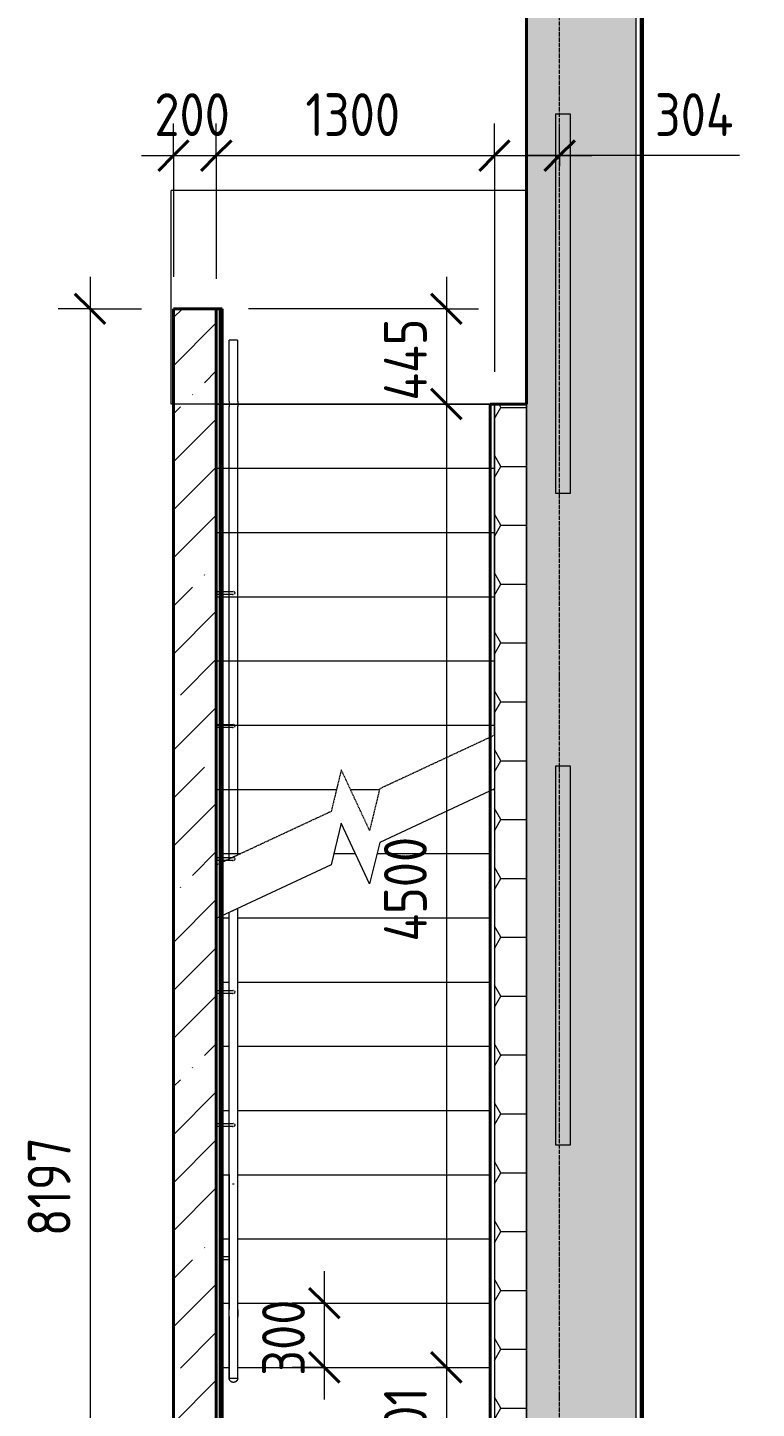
# Model space of a CAD drawing. Header units: millimetres. Extents: x -11886 to 147109, y 276 to 46084.
# Drawn here: x 16124 to 19529, y 24058 to 30509 of the extents above; entities that cross this region are included whole.
import ezdxf

# ---------------------------------------------------------------- set-up
doc = ezdxf.new("R2010")
doc.units = ezdxf.units.MM
doc.linetypes.add('ADSK_Линия сетки', pattern=[25, 20, -2.5, 0, -2.5])
doc.linetypes.add('ADSK_Сверху', pattern=[4.5, 3, -1.5])
for name, color, linetype, lineweight in [('Витраж', 7, 'Continuous', 18), ('Лестницы', 7, 'Continuous', 18), ('Ограждение', 7, 'Continuous', 18), ('Оси', 7, 'Continuous', 9), ('Перекрытие', 7, 'Continuous', 18), ('Размеры', 7, 'Continuous', 9), ('Размеры-100', 7, 'Continuous', 9), ('Стены внутренние', 7, 'Continuous', 18), ('Стены наружные', 7, 'Continuous', 18), ('Стены штриховка', 7, 'Continuous', 18)]:
    doc.layers.add(name, color=color, linetype=linetype, lineweight=lineweight)
doc.styles.add('GOST Common_2', font='GOST_Common.ttf', dxfattribs={"width": 0.9, "height": 200})
doc.dimstyles.new('ADSK_Основной_2_мм_Округление_до_1_мм', dxfattribs={"dimscale": 304.8, "dimtxt": 201.142999, "dimasz": 0.463911, "dimexe": 0.492126, "dimexo": 0.492126, "dimgap": 0.098425, "dimtad": 1, "dimdec": 0, "dimdsep": 46, "dimtxsty": 'GOST Common_2', "dimblk1": 'OBLIQUE', "dimblk2": 'OBLIQUE', "dimsah": 1, "dimcen": 0.09, "dimdle": 0.492126, "dimazin": 2, "dimtfac": 1, "dimtdec": 4, "dimtix": 1, "dimtmove": 0, "dimatfit": 3, "dimfxl": 1, "dimtvp": 1, "dimtolj": 1, "dimtzin": 0, "dimlwd": 20, "dimlwe": 20, "dimarcsym": 2})
doc.dimstyles.new('ADSK_Основной_2_мм_Округление_до_1_мм_1', dxfattribs={"dimscale": 304.8, "dimtxt": 201.142999, "dimasz": 0.463911, "dimexe": 0.492126, "dimexo": 0.492126, "dimgap": 0.098425, "dimtad": 1, "dimdec": 0, "dimdsep": 46, "dimtxsty": 'GOST Common_2', "dimblk1": 'OBLIQUE', "dimblk2": 'OBLIQUE', "dimsah": 1, "dimcen": 0.09, "dimdle": 0.492126, "dimazin": 2, "dimtfac": 1, "dimtdec": 4, "dimtix": 1, "dimtmove": 1, "dimatfit": 3, "dimfxl": 1, "dimtvp": 1, "dimtolj": 1, "dimtzin": 0, "dimlwd": 20, "dimlwe": 20, "dimarcsym": 2})

# ---------------------------------------------------------------- blocks, each defined once
blk = doc.blocks.new('ADSK_Ограждение_Опоры_Г_образная - D15 высота60 консоль80-V1-00 План подвала кладочный')
at = {"layer": 'Ограждение', "color": 253, "linetype": 'ADSK_Сверху', "true_color": 0xaaaaaa}
for p, q in [((-7.5, 15), (-7.5, 80)), ((0, 80), (-7.5, 80)), ((7.5, 80), (0, 80)), ((7.5, 80), (7.5, 15))]:
    blk.add_line(p, q, dxfattribs=at)
at = {"layer": 'Ограждение', "color": 253, "linetype": 'ADSK_Сверху', "true_color": 0xaaaaaa, "flags": 128}
for points in [[(-7.5, 0), (-7.5, 0), (-7.5, 0), (-7.5, 0.1), (-7.5, 0.2), (-7.5, 0.3), (-7.5, 0.4), (-7.5, 0.6), (-7.5, 0.8), (-7.5, 1), (-7.5, 1.2), (-7.5, 1.4), (-7.5, 1.7), (-7.5, 2), (-7.5, 2.3), (-7.5, 2.6), (-7.5, 3), (-7.5, 3.3), (-7.5, 3.7), (-7.5, 4.1), (-7.5, 4.5), (-7.5, 5), (-7.5, 5.4), (-7.5, 5.9), (-7.5, 6.4), (-7.5, 6.9), (-7.5, 7.4), (-7.5, 7.9), (-7.5, 8.5), (-7.5, 9), (-7.5, 9.6), (-7.5, 10.1), (-7.5, 10.7), (-7.5, 11.3), (-7.5, 11.9), (-7.5, 12.5), (-7.5, 13), (-7.5, 13.6), (-7.5, 14.2), (-7.5, 14.8), (-7.5, 15)], [(7.5, 15), (7.5, 14.4), (7.5, 13.8), (7.5, 13.2), (7.5, 12.6), (7.5, 12), (7.5, 11.4), (7.5, 10.9), (7.5, 10.3), (7.5, 9.7), (7.5, 9.2), (7.5, 8.6), (7.5, 8.1), (7.5, 7.5), (7.5, 7), (7.5, 6.5), (7.5, 6), (7.5, 5.6), (7.5, 5.1), (7.5, 4.7), (7.5, 4.2), (7.5, 3.8), (7.5, 3.4), (7.5, 3.1), (7.5, 2.7), (7.5, 2.4), (7.5, 2.1), (7.5, 1.8), (7.5, 1.5), (7.5, 1.2), (7.5, 1), (7.5, 0.8), (7.5, 0.6), (7.5, 0.5), (7.5, 0.3), (7.5, 0.2), (7.5, 0.1), (7.5, 0.1), (7.5, 0), (7.5, 0)]]:
    blk.add_lwpolyline(points, dxfattribs=at)
at = {"layer": 'Ограждение', "color": 253, "linetype": 'ADSK_Сверху', "true_color": 0xaaaaaa}
for start, end in [(150, 180), (360, 15), (225, 270), (270, 315)]:
    blk.add_arc((0, 0), 7.5, start, end, dxfattribs=at)
blk = doc.blocks.new('ADSK_Ограждение_Опоры_Г_образная - D15 высота60 консоль80-139754-00 План подвала кладочный')
at = {"layer": 'Ограждение', "color": 253, "linetype": 'ADSK_Сверху', "true_color": 0xaaaaaa, "flags": 128}
for points in [[(-7.5, 0), (-7.5, 0.1), (-7.5, 0.2), (-7.5, 0.3), (-7.5, 0.4), (-7.5, 0.6), (-7.5, 0.8), (-7.5, 1), (-7.5, 1.2), (-7.5, 1.4), (-7.5, 1.7), (-7.5, 2), (-7.5, 2.3), (-7.5, 2.6), (-7.5, 3), (-7.5, 3.3), (-7.5, 3.7), (-7.5, 4.1), (-7.5, 4.5), (-7.5, 5), (-7.5, 5.4), (-7.5, 5.9), (-7.5, 6.4), (-7.5, 6.9), (-7.5, 7.4), (-7.5, 7.9), (-7.5, 8.5), (-7.5, 9), (-7.5, 9.6), (-7.5, 10.1), (-7.5, 10.7), (-7.5, 11.3), (-7.5, 11.9), (-7.5, 12.5), (-7.5, 13), (-7.5, 13.6)], [(7.5, 13.2), (7.5, 12.6), (7.5, 12), (7.5, 11.4), (7.5, 10.9), (7.5, 10.3), (7.5, 9.7), (7.5, 9.2), (7.5, 8.6)], [(7.5, 5.6), (7.5, 5.1), (7.5, 4.7), (7.5, 4.2), (7.5, 3.8), (7.5, 3.4), (7.5, 3.1), (7.5, 2.7), (7.5, 2.4), (7.5, 2.1), (7.5, 1.8), (7.5, 1.5), (7.5, 1.2), (7.5, 1), (7.5, 0.8), (7.5, 0.6), (7.5, 0.5), (7.5, 0.3), (7.5, 0.2), (7.5, 0.1), (7.5, 0.1)]]:
    blk.add_lwpolyline(points, dxfattribs=at)
at = {"layer": 'Ограждение', "color": 253, "linetype": 'ADSK_Сверху', "true_color": 0xaaaaaa}
for start, end in [(150, 180), (360, 15), (225, 270), (270, 315)]:
    blk.add_arc((0, 0), 7.5, start, end, dxfattribs=at)
blk = doc.blocks.new('Прямоугольный импост - 70х20_60мм-1239061-00 План подвала кладочный')
at = {"layer": 'Витраж', "color": 253, "linetype": 'ADSK_Сверху', "true_color": 0xaaaaaa}
for p, q in [((18590.8, 22717.1), (18590.8, 22247.1)), ((18660.8, 22247.1), (18660.8, 22717.1)), ((18590.8, 22247.1), (18660.8, 22247.1))]:
    blk.add_line(p, q, dxfattribs=at)
blk = doc.blocks.new('Прямоугольный импост - 70х20_60мм-1441796-00 План подвала кладочный')
at = {"layer": 'Витраж', "color": 253, "linetype": 'ADSK_Сверху', "true_color": 0xaaaaaa}
for p, q in [((18660.8, 24017.1), (18590.8, 24017.1)), ((18590.8, 24017.1), (18590.8, 23517.1)), ((18660.8, 23517.1), (18660.8, 24017.1))]:
    blk.add_line(p, q, dxfattribs=at)
blk = doc.blocks.new('Прямоугольный импост - 70х20_60мм-1239063-00 План подвала кладочный')
at = {"layer": 'Витраж', "color": 253, "linetype": 'ADSK_Сверху', "true_color": 0xaaaaaa}
for p, q in [((18590.8, 23517.1), (18590.8, 22717.1)), ((18660.8, 22717.1), (18660.8, 23517.1))]:
    blk.add_line(p, q, dxfattribs=at)
blk = doc.blocks.new('Тип перил - Перила_Внутренний_-1199917-00 План подвала кладочный')
at = {"layer": 'Ограждение'}
for p, q in [((17065.8, 25150.5), (17065.8, 24519.9)), ((17105.8, 24519.9), (17105.8, 25150.5)), ((17065.8, 24487.7), (17065.8, 24199.9)), ((17105.8, 24199.9), (17105.8, 24487.7)), ((17083.5, 24199.9), (17088.2, 24199.9))]:
    blk.add_line(p, q, dxfattribs=at)
at = {"layer": 'Ограждение', "flags": 128}
for points in [[(17081.9, 25107.9), (17085.8, 25107), (17089.7, 25107.9)], [(17065.8, 24487.7), (17065.8, 24490.5), (17065.8, 24493.3), (17065.8, 24496.1), (17065.8, 24498.9), (17065.8, 24501.6), (17065.8, 24504.3), (17065.8, 24507.1), (17065.8, 24509.7), (17065.8, 24512.4), (17065.8, 24515), (17065.8, 24517.5), (17065.8, 24519.9)], [(17105.8, 24519.9), (17105.8, 24517.4), (17105.8, 24514.9), (17105.8, 24512.3), (17105.8, 24509.6), (17105.8, 24506.9), (17105.8, 24504.2), (17105.8, 24501.5), (17105.8, 24498.7), (17105.8, 24496), (17105.8, 24493.2), (17105.8, 24490.4), (17105.8, 24487.7)]]:
    blk.add_lwpolyline(points, dxfattribs=at)
blk = doc.blocks.new('Тип перил - D40-138916-00 План подвала кладочный')
at = {"layer": 'Ограждение', "flags": 128}
for points in [[(0, 20), (0.8, 20), (1.6, 19.9), (2.4, 19.9), (3.2, 19.7), (4, 19.6), (4.8, 19.4), (5.5, 19.2), (6.3, 19), (7, 18.7), (7.8, 18.4), (8.5, 18.1), (9.2, 17.7), (9.9, 17.4), (10.6, 16.9), (11.3, 16.5), (11.9, 16), (12.6, 15.6), (13.2, 15), (13.8, 14.5), (14.3, 13.9), (14.9, 13.3), (15.4, 12.7), (15.9, 12.1), (16.4, 11.5), (16.8, 10.8), (17.2, 10.1), (17.6, 9.4), (18, 8.7), (18.3, 8), (18.6, 7.2), (18.9, 6.5), (19.2, 5.7), (19.4, 5), (19.6, 4.2), (19.7, 3.4), (19.8, 2.6), (19.9, 1.8), (20, 1), (20, 0.2), (20, 0)], [(20, 0), (20, -0.8), (19.9, -1.6), (19.9, -2.4), (19.7, -3.2), (19.6, -4), (19.4, -4.8), (19.2, -5.5), (19, -6.3), (18.7, -7), (18.4, -7.8), (18.1, -8.5), (17.7, -9.2), (17.4, -9.9), (16.9, -10.6), (16.5, -11.3), (16, -11.9), (15.6, -12.6), (15, -13.2), (14.5, -13.8), (13.9, -14.3), (13.3, -14.9), (12.7, -15.4), (12.1, -15.9), (11.5, -16.4), (10.8, -16.8), (10.1, -17.2), (9.4, -17.6), (8.7, -18), (8, -18.3), (7.2, -18.6), (6.5, -18.9), (5.7, -19.2), (5, -19.4), (4.2, -19.6), (3.4, -19.7), (2.6, -19.8), (1.8, -19.9), (1, -20), (0.2, -20), (0, -20)]]:
    blk.add_lwpolyline(points, dxfattribs=at)
blk = doc.blocks.new('Тип перил - Перила_Внутренний_-V6-00 План подвала кладочный')
at = {"layer": 'Ограждение', "linetype": 'ADSK_Сверху'}
for p, q in [((17065.8, 29049.9), (17105.8, 29049.9)), ((17065.8, 28762.1), (17065.8, 29049.9)), ((17105.8, 28762.1), (17105.8, 29049.9)), ((17065.8, 28762.1), (17065.8, 28739.1)), ((17065.8, 26624.8), (17065.8, 28739.1)), ((17105.8, 28762.1), (17105.8, 28739.1)), ((17105.8, 26643.4), (17105.8, 28739.1)), ((17105.8, 26643.4), (17065.8, 26624.8))]:
    blk.add_line(p, q, dxfattribs=at)
at = {"layer": 'Ограждение'}
for p, q in [((17105.8, 26393.4), (17065.8, 26374.8)), ((17105.8, 24510.7), (17105.8, 26393.4)), ((17065.8, 24510.7), (17065.8, 26374.8)), ((17065.8, 24487.7), (17065.8, 24510.7)), ((17105.8, 24487.7), (17105.8, 24510.7)), ((17065.8, 24199.9), (17065.8, 24487.7)), ((17105.8, 24199.9), (17105.8, 24487.7)), ((17065.8, 24199.9), (17105.8, 24199.9))]:
    blk.add_line(p, q, dxfattribs=at)
blk = doc.blocks.new('Тип перил - D40-V3-00 План подвала кладочный')
at = {"layer": 'Ограждение', "flags": 128}
for points in [[(4.8, 19.4), (5.5, 19.2), (6.3, 19), (7, 18.7), (7.8, 18.4), (8.5, 18.1), (9.2, 17.7), (9.9, 17.4), (10.6, 16.9), (11.3, 16.5), (11.9, 16), (12.6, 15.6), (13.2, 15), (13.8, 14.5), (14.3, 13.9), (14.9, 13.3), (15.4, 12.7), (15.9, 12.1), (16.4, 11.5), (16.8, 10.8), (17.2, 10.1), (17.6, 9.4), (18, 8.7), (18.3, 8), (18.6, 7.2), (18.9, 6.5), (19.2, 5.7), (19.4, 5), (19.6, 4.2), (19.7, 3.4), (19.8, 2.6), (19.9, 1.8), (20, 1), (20, 0.2), (20, 0)], [(9.4, -17.6), (8.7, -18), (8, -18.3), (7.2, -18.6), (6.5, -18.9), (5.7, -19.2), (5, -19.4), (4.2, -19.6)], [(20, 0), (20, -0.8), (19.9, -1.6), (19.9, -2.4), (19.7, -3.2), (19.6, -4), (19.4, -4.8), (19.2, -5.5), (19, -6.3), (18.7, -7), (18.4, -7.8), (18.1, -8.5), (17.7, -9.2), (17.4, -9.9), (16.9, -10.6), (16.5, -11.3), (16, -11.9), (15.6, -12.6), (15, -13.2), (14.5, -13.8), (13.9, -14.3), (13.3, -14.9), (12.7, -15.4), (12.1, -15.9), (11.5, -16.4), (10.8, -16.8), (10.1, -17.2)]]:
    blk.add_lwpolyline(points, dxfattribs=at)
blk = doc.blocks.new('Тип перил - Перила_Внутренний_-1199930-00 План подвала кладочный')
at = {"layer": 'Ограждение', "linetype": 'ADSK_Сверху'}
for p, q in [((17065.8, 29049.9), (17105.8, 29049.9)), ((17065.8, 28762.1), (17065.8, 29049.9)), ((17105.8, 28762.1), (17105.8, 29049.9)), ((17065.8, 28762.1), (17065.8, 28739.1)), ((17065.8, 26624.8), (17065.8, 28739.1)), ((17105.8, 28762.1), (17105.8, 28739.1)), ((17105.8, 26643.4), (17105.8, 28739.1)), ((17105.8, 26643.4), (17065.8, 26624.8))]:
    blk.add_line(p, q, dxfattribs=at)
blk = doc.blocks.new('ADSK_Ограждение_Опоры_Г_образная - D15 высота60 консоль80-V7-00 План подвала кладочный')
at = {"layer": 'Ограждение'}
for p, q in [((-7.5, 20), (-7.5, 52)), ((7.5, 52), (7.5, 20))]:
    blk.add_line(p, q, dxfattribs=at)
blk = doc.blocks.new('DIMBLOCK41-00 План подвала кладочный')
at = {"layer": 'Размеры-100', "lineweight": 20}
for p, q in [((16805.8, 29910.8), (16805.8, 30060.8)), ((17005.8, 29910.8), (17005.8, 30060.8)), ((16655.8, 29910.8), (17005.8, 29910.8)), ((16805.8, 29910.8), (16805.8, 29344.9)), ((17005.8, 29910.8), (17005.8, 29335.4))]:
    blk.add_line(p, q, dxfattribs=at)
at = {"layer": 'Размеры-100', "lineweight": 40}
for p, q in [((16805.8, 29910.8), (16876.5, 29981.5)), ((17005.8, 29910.8), (17076.5, 29981.5)), ((16805.8, 29910.8), (16735.1, 29840.1)), ((17005.8, 29910.8), (16935.1, 29840.1))]:
    blk.add_line(p, q, dxfattribs=at)
at = {"layer": 'Размеры-100', "color": 0, "lineweight": 20, "insert": (16716.6, 30202.1), "char_height": 200, "width": 454.106, "attachment_point": 1, "line_spacing_factor": 1.022761, "style": 'GOST Common_2'}
blk.add_mtext('200', dxfattribs=at)
blk = doc.blocks.new('_Oblique')
at = {"color": 0, "linetype": 'ByBlock', "lineweight": -2}
blk.add_line((-0.5, -0.5), (0.5, 0.5), dxfattribs=at)
blk = doc.blocks.new('DIMBLOCK42-00 План подвала кладочный')
at = {"layer": 'Размеры-100', "lineweight": 20}
for p, q in [((17005.8, 29910.8), (17005.8, 30060.8)), ((18305.8, 29910.8), (18305.8, 30060.8)), ((17005.8, 29910.8), (18305.8, 29910.8)), ((17005.8, 29910.8), (17005.8, 29335.4)), ((18305.8, 29910.8), (18305.8, 28899.9))]:
    blk.add_line(p, q, dxfattribs=at)
at = {"layer": 'Размеры-100', "lineweight": 40}
for p, q in [((17005.8, 29910.8), (17076.5, 29981.5)), ((18305.8, 29910.8), (18376.5, 29981.5)), ((17005.8, 29910.8), (16935.1, 29840.1)), ((18305.8, 29910.8), (18235.1, 29840.1))]:
    blk.add_line(p, q, dxfattribs=at)
at = {"layer": 'Размеры-100', "color": 0, "lineweight": 20, "insert": (17422.3, 30202.1), "char_height": 200, "width": 560.473, "attachment_point": 1, "line_spacing_factor": 1.022761, "style": 'GOST Common_2'}
blk.add_mtext('1300', dxfattribs=at)
blk = doc.blocks.new('DIMBLOCK43-00 План подвала кладочный')
at = {"layer": 'Размеры-100', "lineweight": 20}
for p, q in [((18305.8, 29910.8), (18305.8, 30060.8)), ((18609.9, 29910.8), (18609.9, 30060.8)), ((18305.8, 29910.8), (18759.9, 29910.8)), ((18305.8, 29910.8), (18305.8, 28899.9)), ((19054.9, 29910.8), (18457.9, 29910.8)), ((18609.9, 29910.8), (18609.9, 29860.8)), ((19450.3, 29910.8), (19054.9, 29910.8))]:
    blk.add_line(p, q, dxfattribs=at)
at = {"layer": 'Размеры-100', "lineweight": 40}
for p, q in [((18305.8, 29910.8), (18376.5, 29981.5)), ((18609.9, 29910.8), (18680.6, 29981.5)), ((18305.8, 29910.8), (18235.1, 29840.1)), ((18609.9, 29910.8), (18539.2, 29840.1))]:
    blk.add_line(p, q, dxfattribs=at)
at = {"layer": 'Размеры-100', "color": 0, "lineweight": 20, "insert": (19054.9, 30202.1), "char_height": 200, "width": 474.561, "attachment_point": 1, "line_spacing_factor": 1.022761, "style": 'GOST Common_2'}
blk.add_mtext('304', dxfattribs=at)
blk = doc.blocks.new('DIMBLOCK74-00 План подвала кладочный')
at = {"layer": 'Размеры-100', "lineweight": 20}
for p, q in [((16416.1, 29344.9), (16416.1, 20997.8)), ((16416.1, 29194.9), (16266.1, 29194.9)), ((16416.1, 29194.9), (16655.8, 29194.9)), ((16416.1, 20997.8), (16266.1, 20997.8)), ((16416.1, 20997.8), (16855.8, 20997.8))]:
    blk.add_line(p, q, dxfattribs=at)
at = {"layer": 'Размеры-100', "lineweight": 40}
for p, q in [((16416.1, 29194.9), (16345.4, 29265.6)), ((16416.1, 29194.9), (16486.8, 29124.2)), ((16416.1, 20997.8), (16345.4, 21068.5)), ((16416.1, 20997.8), (16486.8, 20927.1))]:
    blk.add_line(p, q, dxfattribs=at)
at = {"layer": 'Размеры-100', "color": 0, "lineweight": 20, "insert": (16124.7, 24862.8), "char_height": 200, "width": 560.473, "attachment_point": 1, "rotation": 90, "line_spacing_factor": 1.022761, "style": 'GOST Common_2'}
blk.add_mtext('8197', dxfattribs=at)
blk = doc.blocks.new('DIMBLOCK76-00 План подвала кладочный')
at = {"layer": 'Размеры-100', "lineweight": 20}
for p, q in [((18080.9, 29344.9), (18080.9, 28749.9)), ((18080.9, 29194.9), (17155.8, 29194.9)), ((18080.9, 29194.9), (18230.9, 29194.9)), ((18080.9, 28749.9), (18030.9, 28749.9)), ((18080.9, 28749.9), (18230.9, 28749.9))]:
    blk.add_line(p, q, dxfattribs=at)
at = {"layer": 'Размеры-100', "lineweight": 40}
for p, q in [((18080.9, 29194.9), (18010.2, 29265.6)), ((18080.9, 29194.9), (18151.6, 29124.2)), ((18080.9, 28749.9), (18010.2, 28820.6)), ((18080.9, 28749.9), (18151.6, 28679.2))]:
    blk.add_line(p, q, dxfattribs=at)
at = {"layer": 'Размеры-100', "color": 0, "lineweight": 20, "insert": (17789.5, 28766.1), "char_height": 200, "width": 495.016, "attachment_point": 1, "rotation": 90, "line_spacing_factor": 1.022761, "style": 'GOST Common_2'}
blk.add_mtext('445', dxfattribs=at)
blk = doc.blocks.new('DIMBLOCK77-00 План подвала кладочный')
at = {"layer": 'Размеры-100', "lineweight": 40}
for p, q in [((18080.9, 28749.9), (18010.2, 28820.6)), ((18080.9, 28749.9), (18151.6, 28679.2)), ((18080.9, 24249.9), (18010.2, 24320.6)), ((18080.9, 24249.9), (18151.6, 24179.2))]:
    blk.add_line(p, q, dxfattribs=at)
at = {"layer": 'Размеры-100', "lineweight": 20}
for p, q in [((18080.9, 28749.9), (18030.9, 28749.9)), ((18080.9, 28749.9), (18080.9, 24249.9)), ((18080.9, 28749.9), (18230.9, 28749.9)), ((18080.9, 24249.9), (18030.9, 24249.9)), ((18080.9, 24249.9), (18230.9, 24249.9))]:
    blk.add_line(p, q, dxfattribs=at)
at = {"layer": 'Размеры-100', "color": 0, "lineweight": 20, "insert": (17789.5, 26239.1), "char_height": 200, "width": 625.93, "attachment_point": 1, "rotation": 90, "line_spacing_factor": 1.022761, "style": 'GOST Common_2'}
blk.add_mtext('4500', dxfattribs=at)
blk = doc.blocks.new('DIMBLOCK78-00 План подвала кладочный')
at = {"layer": 'Размеры-100', "lineweight": 40}
for p, q in [((18080.9, 24249.9), (18010.2, 24320.6)), ((18080.9, 24249.9), (18151.6, 24179.2)), ((18080.9, 23749), (18010.2, 23819.7)), ((18080.9, 23749), (18151.6, 23678.3))]:
    blk.add_line(p, q, dxfattribs=at)
at = {"layer": 'Размеры-100', "lineweight": 20}
for p, q in [((18080.9, 24249.9), (18030.9, 24249.9)), ((18080.9, 24249.9), (18080.9, 23749)), ((18080.9, 24249.9), (18230.9, 24249.9)), ((18080.9, 23749), (18030.9, 23749)), ((18080.9, 23749), (18230.9, 23749))]:
    blk.add_line(p, q, dxfattribs=at)
at = {"layer": 'Размеры-100', "color": 0, "lineweight": 20, "insert": (17789.5, 23829), "char_height": 200, "width": 409.104, "attachment_point": 1, "rotation": 90, "line_spacing_factor": 1.022761, "style": 'GOST Common_2'}
blk.add_mtext('501', dxfattribs=at)
blk = doc.blocks.new('DIMBLOCK81-00 План подвала кладочный')
at = {"layer": 'Размеры-100', "lineweight": 20}
for p, q in [((17511, 24099.9), (17511, 24699.9)), ((17511, 24549.9), (17361, 24549.9)), ((17511, 24549.9), (17561, 24549.9)), ((17511, 24249.9), (17361, 24249.9)), ((17511, 24249.9), (17561, 24249.9))]:
    blk.add_line(p, q, dxfattribs=at)
at = {"layer": 'Размеры-100', "lineweight": 40}
for p, q in [((17511, 24549.9), (17440.3, 24620.6)), ((17511, 24549.9), (17581.7, 24479.2)), ((17511, 24249.9), (17440.3, 24320.6)), ((17511, 24249.9), (17581.7, 24179.2))]:
    blk.add_line(p, q, dxfattribs=at)
at = {"layer": 'Размеры-100', "color": 0, "lineweight": 20, "insert": (17219.7, 24210.7), "char_height": 200, "width": 454.106, "attachment_point": 1, "rotation": 90, "line_spacing_factor": 1.022761, "style": 'GOST Common_2'}
blk.add_mtext('300', dxfattribs=at)

msp = doc.modelspace()

# ---------------------------------------------------------------- hatches: boundary and pattern name
at = {"layer": 'Стены наружные', "true_color": 0xc0c0c0}
h = msp.add_hatch(color=9, dxfattribs=at)
h.paths.add_polyline_path([(18455.84, 20487.77), (18965.84, 20487.77), (18965.84, 22478), (18455.84, 22479), (18455.84, 20924.61)])
h.paths.add_polyline_path([(18573.05, 23749), (18965.84, 23749), (18965.84, 43015.13), (18455.84, 43015.13), (18455.84, 23749.3), (18525.84, 23749.12)])
at = {"layer": 'Стены наружные', "lineweight": 9}
h = msp.add_hatch(dxfattribs=at)
h.set_pattern_fill('FP_2', color=256, style=0, pattern_type=2)
h.set_pattern_definition([(45, (0, 0), (-224.5064, 224.5064), []), (45, (224.5, 0), (-224.5064, 224.5064), [396.875, -79.375, 3.353, -76.022])])
h.paths.add_polyline_path([(16805.84, 20997.77), (17005.84, 20997.77), (17005.84, 29194.9), (16805.84, 29194.9), (16805.84, 22254.61)])
h = msp.add_hatch(dxfattribs=at)
h.set_pattern_fill('FP_4', color=256, style=0, pattern_type=2)
h.set_pattern_definition([(0, (0, 0), (238.125, 137.482), [158.75, -317.5]), (120, (0, 0), (-238.1254, 137.4813), [158.75, -317.5]), (60, (0, 0), (-0.0004, 274.9633), [0, -317.5, 158.75, 0])])
h.paths.add_polyline_path([(18305.84, 21147.77), (18455.84, 21147.77), (18455.84, 22479), (18305.84, 22479), (18305.84, 21167.77)])
h.paths.add_polyline_path([(18305.84, 23749), (18455.84, 23749.3), (18455.84, 28749.65), (18305.84, 28749.65), (18305.84, 24914.6)])

# ---------------------------------------------------------------- linework, layer by layer
at = {"layer": 'Лестницы', "linetype": 'ADSK_Сверху'}
for p, q in [((17005.84, 28749.9), (18305.84, 28749.9)), ((17005.84, 26842.76), (17005.84, 28749.9)), ((18305.84, 27203), (18305.84, 28749.9)), ((17005.84, 28449.9), (18305.84, 28449.9)), ((17005.84, 28449.9), (18305.84, 28449.9)), ((17005.84, 28149.9), (18305.84, 28149.9)), ((17005.84, 28149.9), (18305.84, 28149.9)), ((17005.84, 27849.9), (18305.84, 27849.9)), ((17005.84, 27849.9), (18305.84, 27849.9)), ((17005.84, 27549.9), (18305.84, 27549.9)), ((17005.84, 27549.9), (18305.84, 27549.9)), ((17005.84, 27249.9), (18305.84, 27249.9)), ((17005.84, 27249.9), (18305.84, 27249.9)), ((18305.84, 27203), (17769.12, 26952.73)), ((17589.8, 27041.51), (17542.55, 26847.07)), ((17721.87, 26758.29), (17589.8, 27041.51)), ((17005.84, 26949.9), (17567.54, 26949.9)), ((17005.84, 26949.9), (17567.54, 26949.9)), ((17632.52, 26949.9), (17768.44, 26949.9)), ((17632.52, 26949.9), (17768.44, 26949.9)), ((17769.12, 26952.73), (17721.87, 26758.29)), ((17542.55, 26847.07), (17005.84, 26596.8)), ((17033.84, 26649.9), (17119.71, 26649.9)), ((17033.84, 26649.9), (17119.71, 26649.9))]:
    msp.add_line(p, q, dxfattribs=at)
at = {"layer": 'Лестницы'}
for p, q in [((18305.84, 26953), (17769.12, 26702.73)), ((18299.19, 26949.9), (18305.84, 26949.9)), ((18299.19, 26949.9), (18305.84, 26949.9)), ((18305.84, 26949.9), (18305.84, 26953)), ((17589.8, 26791.51), (17542.55, 26597.07)), ((17721.87, 26508.29), (17589.8, 26791.51)), ((17555.39, 26649.9), (17655.84, 26649.9)), ((17555.39, 26649.9), (17655.84, 26649.9)), ((17769.12, 26702.73), (17721.87, 26508.29)), ((17756.29, 26649.9), (18285.84, 26649.9)), ((17756.29, 26649.9), (18285.84, 26649.9)), ((17542.55, 26597.07), (17005.84, 26346.8)), ((17033.84, 26349.9), (17065.84, 26349.9)), ((17033.84, 26349.9), (17065.84, 26349.9)), ((17105.84, 26349.9), (18285.84, 26349.9)), ((17105.84, 26349.9), (18285.84, 26349.9)), ((17033.84, 26049.9), (17065.84, 26049.9)), ((17033.84, 26049.9), (17065.84, 26049.9)), ((17105.84, 26049.9), (18285.84, 26049.9)), ((17105.84, 26049.9), (18285.84, 26049.9)), ((17033.84, 25749.9), (17065.84, 25749.9)), ((17033.84, 25749.9), (17065.84, 25749.9)), ((17105.84, 25749.9), (18285.84, 25749.9)), ((17105.84, 25749.9), (18285.84, 25749.9)), ((17033.84, 25449.9), (17065.84, 25449.9)), ((17033.84, 25449.9), (17065.84, 25449.9)), ((17105.84, 25449.9), (18285.84, 25449.9)), ((17105.84, 25449.9), (18285.84, 25449.9)), ((17033.84, 25149.9), (17065.84, 25149.9)), ((17033.84, 25149.9), (17065.84, 25149.9)), ((17105.84, 25149.9), (18285.84, 25149.9)), ((17105.84, 25149.9), (18285.84, 25149.9)), ((17033.84, 24849.9), (17065.84, 24849.9)), ((17033.84, 24849.9), (17065.84, 24849.9)), ((17105.84, 24849.9), (18285.84, 24849.9)), ((17105.84, 24849.9), (18285.84, 24849.9)), ((17033.84, 24549.9), (17065.84, 24549.9)), ((17033.84, 24549.9), (17065.84, 24549.9)), ((17105.84, 24549.9), (18285.84, 24549.9)), ((17105.84, 24549.9), (18285.84, 24549.9)), ((17033.84, 24249.9), (17065.84, 24249.9)), ((17033.84, 24249.9), (17065.84, 24249.9)), ((17105.84, 24249.9), (18285.84, 24249.9)), ((17105.84, 24249.9), (18285.84, 24249.9))]:
    msp.add_line(p, q, dxfattribs=at)
at = {"layer": 'Оси', "linetype": 'ADSK_Линия сетки'}
msp.add_line((18609.91, 1075.56), (18609.91, 44534.79), dxfattribs=at)
at = {"layer": 'Перекрытие', "color": 9, "linetype": 'ADSK_Сверху', "true_color": 0xaad4d4}
for p, q in [((16794.21, 29749.9), (18457.52, 29749.9)), ((16794.21, 28749.9), (16794.21, 29749.9)), ((18457.52, 29749.9), (18454.99, 28749.9)), ((18454.99, 28749.9), (16794.21, 28749.9))]:
    msp.add_line(p, q, dxfattribs=at)
at = {"layer": 'Перекрытие', "color": 136, "true_color": 0x008080}
msp.add_line((18455.84, 28749.9), (17033.84, 28749.9), dxfattribs=at)
at = {"layer": 'Стены внутренние'}
msp.add_line((18965.84, 43015.13), (18965.84, 23749), dxfattribs=at)
at = {"layer": 'Стены внутренние', "lineweight": 40}
for p, q in [((18997.84, 23749), (18997.84, 42983.13)), ((17033.84, 29194.9), (17005.84, 29194.9)), ((17033.84, 21167.77), (17033.84, 29194.9))]:
    msp.add_line(p, q, dxfattribs=at)
at = {"layer": 'Стены наружные', "lineweight": 40}
for p, q in [((18455.84, 43525.13), (18455.84, 28749.65)), ((17005.84, 29194.9), (16805.84, 29194.9)), ((16805.84, 29194.9), (16805.84, 20997.77)), ((17005.84, 21167.77), (17005.84, 29194.9)), ((18455.84, 28749.65), (18285.84, 28749.65)), ((18285.84, 28749.65), (18285.84, 23749))]:
    msp.add_line(p, q, dxfattribs=at)
at = {"layer": 'Стены наружные'}
for p, q in [((18455.84, 28749.65), (18455.84, 23749)), ((18455.84, 23749.3), (18455.84, 28749.65))]:
    msp.add_line(p, q, dxfattribs=at)
at = {"layer": 'Стены штриховка'}
for p, q in [((18985.84, 42995.13), (18985.84, 23749)), ((18995.84, 42985.13), (18995.84, 23749)), ((17018.84, 29194.9), (17018.84, 21167.77)), ((17024.84, 29194.9), (17024.84, 21167.77)), ((18305.84, 28749.65), (18305.84, 26953)), ((18305.84, 26949.9), (18305.84, 23749))]:
    msp.add_line(p, q, dxfattribs=at)

# ---------------------------------------------------------------- block references
at = {"layer": 'Витраж', "color": 253, "linetype": 'ADSK_Сверху', "true_color": 0xaaaaaa}
for name, p in [('Прямоугольный импост - 70х20_60мм-1441796-00 План подвала кладочный', (0, 6087.07)), ('Прямоугольный импост - 70х20_60мм-1239063-00 План подвала кладочный', (0, 6087.07)), ('Прямоугольный импост - 70х20_60мм-1239061-00 План подвала кладочный', (0, 6087.07)), ('Прямоугольный импост - 70х20_60мм-1441796-00 План подвала кладочный', (0, 3042.14)), ('Прямоугольный импост - 70х20_60мм-1239063-00 План подвала кладочный', (0, 3042.14)), ('Прямоугольный импост - 70х20_60мм-1239061-00 План подвала кладочный', (0, 3042.14))]:
    msp.add_blockref(name, p, dxfattribs=at)
at = {"layer": 'Ограждение'}
for name in ['Тип перил - Перила_Внутренний_-V6-00 План подвала кладочный', 'Тип перил - Перила_Внутренний_-1199930-00 План подвала кладочный', 'Тип перил - Перила_Внутренний_-1199917-00 План подвала кладочный']:
    msp.add_blockref(name, (0, 0), dxfattribs=at)
at = {"layer": 'Ограждение', "color": 253, "linetype": 'ADSK_Сверху', "true_color": 0xaaaaaa, "rotation": 89.99999999999991}
for name, p in [('ADSK_Ограждение_Опоры_Г_образная - D15 высота60 консоль80-V1-00 План подвала кладочный', (17085.84, 27867.75)), ('ADSK_Ограждение_Опоры_Г_образная - D15 высота60 консоль80-139754-00 План подвала кладочный', (17085.84, 27867.75)), ('ADSK_Ограждение_Опоры_Г_образная - D15 высота60 консоль80-V1-00 План подвала кладочный', (17085.84, 27246.33)), ('ADSK_Ограждение_Опоры_Г_образная - D15 высота60 консоль80-139754-00 План подвала кладочный', (17085.84, 27246.33)), ('ADSK_Ограждение_Опоры_Г_образная - D15 высота60 консоль80-V1-00 План подвала кладочный', (17085.84, 26624.9)), ('ADSK_Ограждение_Опоры_Г_образная - D15 высота60 консоль80-139754-00 План подвала кладочный', (17085.84, 26624.9)), ('ADSK_Ограждение_Опоры_Г_образная - D15 высота60 консоль80-V1-00 План подвала кладочный', (17085.84, 26003.47)), ('ADSK_Ограждение_Опоры_Г_образная - D15 высота60 консоль80-139754-00 План подвала кладочный', (17085.84, 26003.47)), ('ADSK_Ограждение_Опоры_Г_образная - D15 высота60 консоль80-V1-00 План подвала кладочный', (17085.84, 25382.04))]:
    msp.add_blockref(name, p, dxfattribs=at)
at = {"layer": 'Ограждение'}
for name, p, rotation in [('ADSK_Ограждение_Опоры_Г_образная - D15 высота60 консоль80-V7-00 План подвала кладочный', (17085.84, 25382.04), 89.99999999999991), ('ADSK_Ограждение_Опоры_Г_образная - D15 высота60 консоль80-V7-00 План подвала кладочный', (17085.84, 24760.61), 89.99999999999991), ('Тип перил - D40-138916-00 План подвала кладочный', (17085.84, 24199.9), 270), ('Тип перил - D40-V3-00 План подвала кладочный', (17085.84, 24199.9), 270)]:
    msp.add_blockref(name, p, dxfattribs=dict(at, rotation=rotation))

# ---------------------------------------------------------------- dimensions: what is measured, and where the dimension line sits
at = {"layer": 'Размеры', "lineweight": 20}
for base, p1, p2, override, picture, middle in [((17005.84, 29910.77), (16805.84, 29194.9), (17005.84, 29185.43), {"dimpost": '<>', "dimfxl": 200.224057}, 'DIMBLOCK41-00 План подвала кладочный', (16905.84, 30040.77)), ((18305.84, 29910.77), (17005.84, 29185.43), (18305.84, 28749.9), {"dimpost": '<>', "dimfxl": 1371.016679}, 'DIMBLOCK42-00 План подвала кладочный', (17655.84, 30040.77))]:
    dim = msp.add_linear_dim(base=base, p1=p1, p2=p2, dimstyle='ADSK_Основной_2_мм_Округление_до_1_мм', override=override, dxfattribs=at)
    dim.commit()
    dim.dimension.update_dxf_attribs({"geometry": picture, "text_midpoint": middle})
dim = msp.add_linear_dim(base=(18609.91, 29910.77), p1=(18305.84, 28749.9), p2=(18609.91, 30010.76), dimstyle='ADSK_Основной_2_мм_Округление_до_1_мм_1', override={"dimpost": '<>', "dimfxl": 1297.007275}, dxfattribs=at)
dim.commit()
dim.dimension.update_dxf_attribs({"geometry": 'DIMBLOCK43-00 План подвала кладочный', "text_midpoint": (19292.14, 30068.81), "dimtype": 160})
for base, p1, p2, override, picture, middle in [((16416.07, 20997.77), (16805.84, 29194.9), (17005.84, 20997.77), {"dimpost": '<>', "dimfxl": 8199.572709}, 'DIMBLOCK74-00 План подвала кладочный', (16286.07, 25096.33)), ((18080.91, 28749.9), (17005.84, 29194.9), (18180.89, 28749.9), {"dimpost": '<>', "dimfxl": 1256.495144}, 'DIMBLOCK76-00 План подвала кладочный', (17950.91, 28972.4)), ((18080.91, 24249.9), (18180.89, 28749.9), (18180.89, 24249.9), {"dimpost": '<>', "dimfxl": 4500}, 'DIMBLOCK77-00 План подвала кладочный', (17950.91, 26499.9)), ((17511.02, 24549.9), (17411.04, 24249.9), (17411.04, 24549.9), {"dimpost": '<>', "dimfxl": 300}, 'DIMBLOCK81-00 План подвала кладочный', (17381.02, 24399.9)), ((18080.91, 23749), (18180.89, 24249.9), (18180.89, 23749), {"dimpost": '<>', "dimfxl": 500.899672}, 'DIMBLOCK78-00 План подвала кладочный', (17950.91, 23999.45))]:
    dim = msp.add_linear_dim(base=base, p1=p1, p2=p2, angle=90, dimstyle='ADSK_Основной_2_мм_Округление_до_1_мм', override=override, dxfattribs=at)
    dim.commit()
    dim.dimension.update_dxf_attribs({"geometry": picture, "text_midpoint": middle})

doc.saveas('drawing.dxf')
